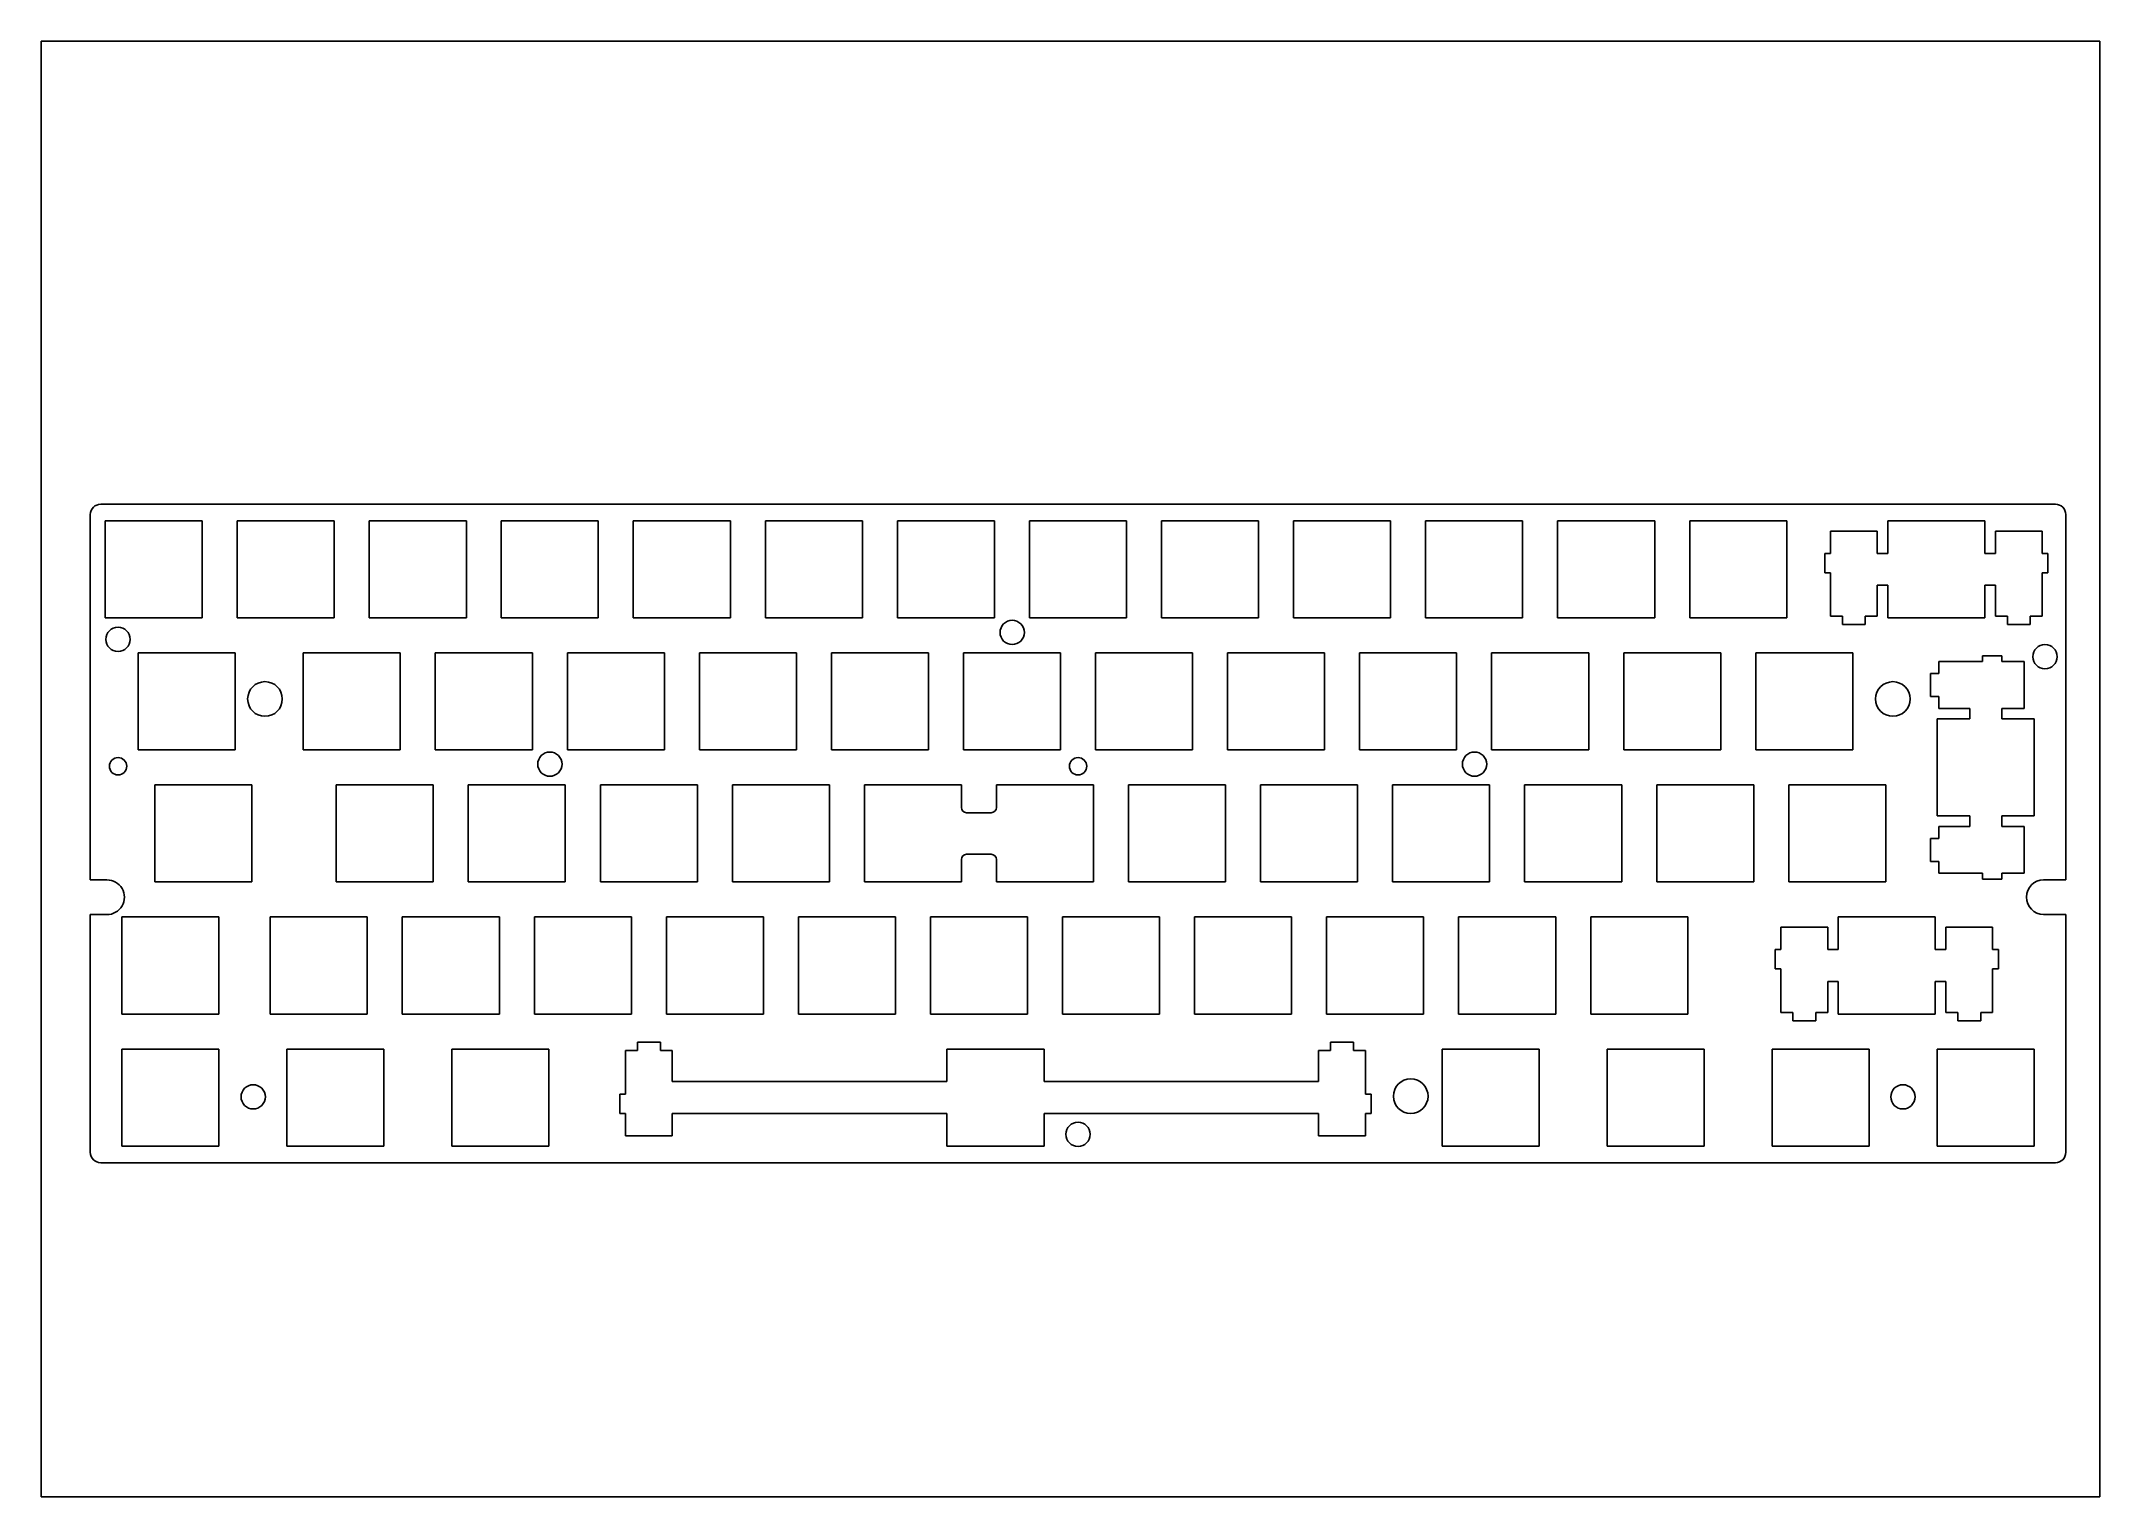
# Model space of a CAD drawing. Header units: millimetres. Extents: x 0 to 297, y 0 to 210.
import ezdxf

# ---------------------------------------------------------------- set-up
doc = ezdxf.new("R2010")
doc.units = ezdxf.units.MM
doc.header["$LTSCALE"] = 16.335
doc.layers.get('0').update_dxf_attribs({"linetype": 'CONTINUOUS'})
doc.layers.add('02___PRT_ALL_AXES', color=7, linetype='CONTINUOUS')

msp = doc.modelspace()

# ---------------------------------------------------------------- linework, layer by layer
at = {"color": 7, "linetype": 'CONTINUOUS'}
for p, q in [((0, 0), (0, 210)), ((0, 210), (297, 210)), ((297, 0), (297, 210)), ((290.59, 143.2), (8.59, 143.2)), ((7.09, 141.7), (7.09, 89)), ((292.09, 89.02), (292.09, 141.7)), ((132.77, 102.7), (132.77, 99.45)), ((137.82, 99.45), (137.82, 102.7)), ((133.52, 98.7), (137.07, 98.7)), ((137.07, 92.7), (133.52, 92.7)), ((132.77, 91.95), (132.77, 88.7)), ((137.82, 88.7), (137.82, 91.95)), ((7.09, 89), (9.49, 89)), ((292.09, 89.02), (288.89, 89.02)), ((7.09, 84), (7.09, 49.7)), ((7.09, 84), (9.49, 84)), ((292.09, 84.02), (288.89, 84.02)), ((292.09, 49.7), (292.09, 84.02)), ((86.03, 65.57), (86.03, 64.37)), ((89.33, 65.57), (86.03, 65.57)), ((89.33, 64.37), (89.33, 65.57)), ((189.33, 65.57), (186.03, 65.57)), ((186.03, 65.57), (186.03, 64.37)), ((189.33, 64.37), (189.33, 65.57)), ((84.3, 64.37), (84.3, 58.1)), ((86.03, 64.37), (84.3, 64.37)), ((91.05, 64.37), (89.33, 64.37)), ((91.05, 59.9), (91.05, 64.37)), ((144.68, 64.6), (130.68, 64.6)), ((130.68, 64.6), (130.68, 59.9)), ((144.68, 59.9), (144.68, 64.6)), ((186.03, 64.37), (184.3, 64.37)), ((184.3, 64.37), (184.3, 59.9)), ((191.05, 64.37), (189.33, 64.37)), ((191.05, 58.1), (191.05, 64.37)), ((130.68, 59.9), (91.05, 59.9)), ((184.3, 59.9), (144.68, 59.9)), ((83.48, 58.1), (83.48, 55.3)), ((84.3, 58.1), (83.48, 58.1)), ((191.88, 58.1), (191.05, 58.1)), ((191.88, 55.3), (191.88, 58.1)), ((83.48, 55.3), (84.3, 55.3)), ((84.3, 55.3), (84.3, 52.07)), ((91.05, 52.07), (91.05, 55.3)), ((91.05, 55.3), (130.68, 55.3)), ((130.68, 55.3), (130.68, 50.6)), ((144.68, 55.3), (184.3, 55.3)), ((144.68, 50.6), (144.68, 55.3)), ((184.3, 55.3), (184.3, 52.07)), ((191.05, 55.3), (191.88, 55.3)), ((191.05, 52.07), (191.05, 55.3)), ((84.3, 52.07), (91.05, 52.07)), ((130.68, 50.6), (144.68, 50.6)), ((184.3, 52.07), (191.05, 52.07)), ((8.59, 48.2), (290.59, 48.2)), ((0, 0), (297, 0))]:
    msp.add_line(p, q, dxfattribs=at)
for centre, radius in [((11.09, 123.7), 1.75), ((140.09, 124.7), 1.75), ((289.09, 121.2), 1.75), ((73.39, 105.7), 1.75), ((206.79, 105.7), 1.75), ((11.09, 105.4), 1.25), ((149.59, 105.4), 1.25), ((30.59, 57.7), 1.75), ((268.59, 57.7), 1.75), ((149.59, 52.3), 1.75)]:
    msp.add_circle(centre, radius, dxfattribs=at)
for centre, radius, start, end in [((8.59, 141.7), 1.5, 90, 180), ((290.59, 141.7), 1.5, 0, 90), ((133.52, 99.45), 0.75, 180, 270), ((137.07, 99.45), 0.75, 270, 360), ((133.52, 91.95), 0.75, 90, 180), ((137.07, 91.95), 0.75, 0, 90), ((9.51, 86.5), 2.5, 269.3535, 90.6465), ((288.91, 86.52), 2.5, 90.6465, 269.3535), ((8.59, 49.7), 1.5, 180, 270), ((290.59, 49.7), 1.5, 270, 360)]:
    msp.add_arc(centre, radius, start, end, dxfattribs=at)
at = {"layer": '02___PRT_ALL_AXES', "color": 7, "linetype": 'CONTINUOUS'}
for p, q in [((9.23, 126.8), (9.23, 140.8)), ((9.23, 140.8), (23.24, 140.8)), ((23.24, 140.8), (23.24, 126.8)), ((28.28, 126.8), (28.28, 140.8)), ((28.28, 140.8), (42.29, 140.8)), ((42.29, 140.8), (42.29, 126.8)), ((47.33, 126.8), (47.33, 140.8)), ((47.33, 140.8), (61.34, 140.8)), ((61.34, 140.8), (61.34, 126.8)), ((66.38, 126.8), (66.38, 140.8)), ((66.38, 140.8), (80.38, 140.8)), ((80.38, 140.8), (80.38, 126.8)), ((85.43, 126.8), (85.43, 140.8)), ((85.43, 140.8), (99.44, 140.8)), ((99.44, 140.8), (99.44, 126.8)), ((104.48, 126.8), (104.48, 140.8)), ((104.48, 140.8), (118.49, 140.8)), ((118.49, 140.8), (118.49, 126.8)), ((123.53, 126.8), (123.53, 140.8)), ((123.53, 140.8), (137.54, 140.8)), ((137.54, 140.8), (137.54, 126.8)), ((142.58, 126.8), (142.58, 140.8)), ((142.58, 140.8), (156.59, 140.8)), ((156.59, 140.8), (156.59, 126.8)), ((161.63, 126.8), (161.63, 140.8)), ((161.63, 140.8), (175.63, 140.8)), ((175.63, 140.8), (175.63, 126.8)), ((180.68, 126.8), (180.68, 140.8)), ((180.68, 140.8), (194.69, 140.8)), ((194.69, 140.8), (194.69, 126.8)), ((199.73, 126.8), (199.73, 140.8)), ((199.73, 140.8), (213.73, 140.8)), ((213.73, 140.8), (213.73, 126.8)), ((218.78, 140.8), (232.79, 140.8)), ((218.78, 126.8), (218.78, 140.8)), ((232.79, 140.8), (232.79, 126.8)), ((237.83, 140.8), (251.84, 140.8)), ((237.83, 126.8), (237.83, 140.8)), ((251.84, 140.8), (251.84, 126.8)), ((266.41, 140.8), (280.41, 140.8)), ((266.41, 136.1), (266.41, 140.8)), ((280.41, 140.8), (280.41, 136.1)), ((258.13, 139.33), (264.88, 139.33)), ((258.13, 136.1), (258.13, 139.33)), ((264.88, 139.33), (264.88, 136.1)), ((281.93, 139.33), (288.68, 139.33)), ((281.93, 136.1), (281.93, 139.33)), ((288.68, 139.33), (288.68, 136.1)), ((257.31, 136.1), (258.13, 136.1)), ((257.31, 133.3), (257.31, 136.1)), ((264.88, 136.1), (266.41, 136.1)), ((280.41, 136.1), (281.93, 136.1)), ((288.68, 136.1), (289.51, 136.1)), ((289.51, 136.1), (289.51, 133.3)), ((258.13, 133.3), (257.31, 133.3)), ((258.13, 127.03), (258.13, 133.3)), ((266.41, 131.5), (264.88, 131.5)), ((264.88, 131.5), (264.88, 127.03)), ((266.41, 126.8), (266.41, 131.5)), ((281.93, 131.5), (280.41, 131.5)), ((280.41, 131.5), (280.41, 126.8)), ((281.93, 127.03), (281.93, 131.5)), ((289.51, 133.3), (288.68, 133.3)), ((288.68, 133.3), (288.68, 127.03)), ((23.24, 126.8), (9.23, 126.8)), ((42.29, 126.8), (28.28, 126.8)), ((61.34, 126.8), (47.33, 126.8)), ((80.38, 126.8), (66.38, 126.8)), ((99.44, 126.8), (85.43, 126.8)), ((118.49, 126.8), (104.48, 126.8)), ((137.54, 126.8), (123.53, 126.8)), ((156.59, 126.8), (142.58, 126.8)), ((175.63, 126.8), (161.63, 126.8)), ((194.69, 126.8), (180.68, 126.8)), ((213.73, 126.8), (199.73, 126.8)), ((232.79, 126.8), (218.78, 126.8)), ((251.84, 126.8), (237.83, 126.8)), ((259.86, 127.03), (258.13, 127.03)), ((259.86, 125.83), (259.86, 127.03)), ((263.16, 125.83), (259.86, 125.83)), ((264.88, 127.03), (263.16, 127.03)), ((263.16, 127.03), (263.16, 125.83)), ((280.41, 126.8), (266.41, 126.8)), ((283.66, 127.03), (281.93, 127.03)), ((283.66, 125.83), (283.66, 127.03)), ((286.96, 125.83), (283.66, 125.83)), ((288.68, 127.03), (286.96, 127.03)), ((286.96, 127.03), (286.96, 125.83)), ((14, 107.75), (14, 121.75)), ((14, 121.75), (28, 121.75)), ((28, 121.75), (28, 107.75)), ((37.81, 107.75), (37.81, 121.75)), ((37.81, 121.75), (51.81, 121.75)), ((51.81, 121.75), (51.81, 107.75)), ((56.86, 107.75), (56.86, 121.75)), ((56.86, 121.75), (70.86, 121.75)), ((70.86, 121.75), (70.86, 107.75)), ((75.91, 107.75), (75.91, 121.75)), ((75.91, 121.75), (89.91, 121.75)), ((89.91, 121.75), (89.91, 107.75)), ((94.96, 107.75), (94.96, 121.75)), ((94.96, 121.75), (108.96, 121.75)), ((108.96, 121.75), (108.96, 107.75)), ((114.01, 107.75), (114.01, 121.75)), ((114.01, 121.75), (128.01, 121.75)), ((128.01, 121.75), (128.01, 107.75)), ((133.06, 107.75), (133.06, 121.75)), ((133.06, 121.75), (147.06, 121.75)), ((147.06, 121.75), (147.06, 107.75)), ((152.11, 107.75), (152.11, 121.75)), ((152.11, 121.75), (166.11, 121.75)), ((166.11, 121.75), (166.11, 107.75)), ((171.16, 107.75), (171.16, 121.75)), ((171.16, 121.75), (185.16, 121.75)), ((185.16, 121.75), (185.16, 107.75)), ((190.21, 121.75), (204.21, 121.75)), ((190.21, 107.75), (190.21, 121.75)), ((204.21, 121.75), (204.21, 107.75)), ((209.26, 121.75), (223.26, 121.75)), ((209.26, 107.75), (209.26, 121.75)), ((223.26, 121.75), (223.26, 107.75)), ((228.31, 121.75), (242.31, 121.75)), ((228.31, 107.75), (228.31, 121.75)), ((242.31, 121.75), (242.31, 107.75)), ((247.36, 121.75), (261.36, 121.75)), ((247.36, 107.75), (247.36, 121.75)), ((261.36, 121.75), (261.36, 107.75)), ((273.78, 120.5), (280.05, 120.5)), ((273.78, 118.77), (273.78, 120.5)), ((280.05, 121.32), (282.85, 121.32)), ((280.05, 120.5), (280.05, 121.32)), ((282.85, 121.32), (282.85, 120.5)), ((282.85, 120.5), (286.08, 120.5)), ((286.08, 120.5), (286.08, 113.75)), ((272.58, 118.77), (273.78, 118.77)), ((272.58, 115.47), (272.58, 118.77)), ((273.78, 115.47), (272.58, 115.47)), ((273.78, 113.75), (273.78, 115.47)), ((278.25, 113.75), (273.78, 113.75)), ((278.25, 112.22), (278.25, 113.75)), ((286.08, 113.75), (282.85, 113.75)), ((282.85, 113.75), (282.85, 112.22)), ((273.55, 112.22), (278.25, 112.22)), ((273.55, 98.22), (273.55, 112.22)), ((282.85, 112.22), (287.55, 112.22)), ((287.55, 112.22), (287.55, 98.22)), ((28, 107.75), (14, 107.75)), ((51.81, 107.75), (37.81, 107.75)), ((70.86, 107.75), (56.86, 107.75)), ((89.91, 107.75), (75.91, 107.75)), ((108.96, 107.75), (94.96, 107.75)), ((128.01, 107.75), (114.01, 107.75)), ((147.06, 107.75), (133.06, 107.75)), ((166.11, 107.75), (152.11, 107.75)), ((185.16, 107.75), (171.16, 107.75)), ((204.21, 107.75), (190.21, 107.75)), ((223.26, 107.75), (209.26, 107.75)), ((242.31, 107.75), (228.31, 107.75)), ((261.36, 107.75), (247.36, 107.75)), ((16.38, 88.7), (16.38, 102.7)), ((16.38, 102.7), (30.38, 102.7)), ((30.38, 102.7), (30.38, 88.7)), ((42.57, 88.7), (42.57, 102.7)), ((42.57, 102.7), (56.57, 102.7)), ((56.57, 102.7), (56.57, 88.7)), ((61.62, 88.7), (61.62, 102.7)), ((61.62, 102.7), (75.62, 102.7)), ((75.62, 102.7), (75.62, 88.7)), ((80.67, 88.7), (80.67, 102.7)), ((80.67, 102.7), (94.67, 102.7)), ((94.67, 102.7), (94.67, 88.7)), ((99.72, 88.7), (99.72, 102.7)), ((99.72, 102.7), (113.72, 102.7)), ((113.72, 102.7), (113.72, 88.7)), ((118.77, 88.7), (118.77, 102.7)), ((118.77, 102.7), (132.77, 102.7)), ((137.82, 102.7), (151.82, 102.7)), ((151.82, 102.7), (151.82, 88.7)), ((156.87, 88.7), (156.87, 102.7)), ((156.87, 102.7), (170.87, 102.7)), ((170.87, 102.7), (170.87, 88.7)), ((175.92, 102.7), (189.92, 102.7)), ((175.92, 88.7), (175.92, 102.7)), ((189.92, 102.7), (189.92, 88.7)), ((194.97, 102.7), (208.97, 102.7)), ((194.97, 88.7), (194.97, 102.7)), ((208.97, 102.7), (208.97, 88.7)), ((214.02, 102.7), (228.02, 102.7)), ((214.02, 88.7), (214.02, 102.7)), ((228.02, 102.7), (228.02, 88.7)), ((233.07, 102.7), (247.07, 102.7)), ((233.07, 88.7), (233.07, 102.7)), ((247.07, 102.7), (247.07, 88.7)), ((252.12, 102.7), (266.12, 102.7)), ((252.12, 88.7), (252.12, 102.7)), ((266.12, 102.7), (266.12, 88.7)), ((278.25, 98.22), (273.55, 98.22)), ((278.25, 96.7), (278.25, 98.22)), ((287.55, 98.22), (282.85, 98.22)), ((282.85, 98.22), (282.85, 96.7)), ((273.78, 96.7), (278.25, 96.7)), ((273.78, 94.97), (273.78, 96.7)), ((282.85, 96.7), (286.08, 96.7)), ((286.08, 96.7), (286.08, 89.95)), ((272.58, 94.97), (273.78, 94.97)), ((272.58, 91.67), (272.58, 94.97)), ((273.78, 91.67), (272.58, 91.67)), ((273.78, 89.95), (273.78, 91.67)), ((280.05, 89.95), (273.78, 89.95)), ((280.05, 89.12), (280.05, 89.95)), ((282.85, 89.12), (280.05, 89.12)), ((286.08, 89.95), (282.85, 89.95)), ((282.85, 89.95), (282.85, 89.12)), ((30.38, 88.7), (16.38, 88.7)), ((56.57, 88.7), (42.57, 88.7)), ((75.62, 88.7), (61.62, 88.7)), ((94.67, 88.7), (80.67, 88.7)), ((113.72, 88.7), (99.72, 88.7)), ((132.77, 88.7), (118.77, 88.7)), ((151.82, 88.7), (137.82, 88.7)), ((170.87, 88.7), (156.87, 88.7)), ((189.92, 88.7), (175.92, 88.7)), ((208.97, 88.7), (194.97, 88.7)), ((228.02, 88.7), (214.02, 88.7)), ((247.07, 88.7), (233.07, 88.7)), ((266.12, 88.7), (252.12, 88.7)), ((11.62, 69.65), (11.62, 83.65)), ((11.62, 83.65), (25.62, 83.65)), ((25.62, 83.65), (25.62, 69.65)), ((33.05, 69.65), (33.05, 83.65)), ((33.05, 83.65), (47.05, 83.65)), ((47.05, 83.65), (47.05, 69.65)), ((52.1, 69.65), (52.1, 83.65)), ((52.1, 83.65), (66.1, 83.65)), ((66.1, 83.65), (66.1, 69.65)), ((71.15, 69.65), (71.15, 83.65)), ((71.15, 83.65), (85.15, 83.65)), ((85.15, 83.65), (85.15, 69.65)), ((90.2, 69.65), (90.2, 83.65)), ((90.2, 83.65), (104.2, 83.65)), ((104.2, 83.65), (104.2, 69.65)), ((109.25, 69.65), (109.25, 83.65)), ((109.25, 83.65), (123.25, 83.65)), ((123.25, 83.65), (123.25, 69.65)), ((128.3, 69.65), (128.3, 83.65)), ((128.3, 83.65), (142.3, 83.65)), ((142.3, 83.65), (142.3, 69.65)), ((147.35, 83.65), (161.35, 83.65)), ((147.35, 69.65), (147.35, 83.65)), ((161.35, 83.65), (161.35, 69.65)), ((166.4, 83.65), (180.4, 83.65)), ((166.4, 69.65), (166.4, 83.65)), ((180.4, 83.65), (180.4, 69.65)), ((185.45, 83.65), (199.45, 83.65)), ((185.45, 69.65), (185.45, 83.65)), ((199.45, 83.65), (199.45, 69.65)), ((204.5, 83.65), (218.5, 83.65)), ((204.5, 69.65), (204.5, 83.65)), ((218.5, 83.65), (218.5, 69.65)), ((223.55, 83.65), (237.55, 83.65)), ((223.55, 69.65), (223.55, 83.65)), ((237.55, 83.65), (237.55, 69.65)), ((259.27, 83.65), (273.26, 83.65)), ((259.27, 78.95), (259.27, 83.65)), ((273.26, 83.65), (273.26, 78.95)), ((250.99, 82.18), (257.74, 82.18)), ((250.99, 78.95), (250.99, 82.18)), ((257.74, 82.18), (257.74, 78.95)), ((274.79, 82.18), (281.54, 82.18)), ((274.79, 78.95), (274.79, 82.18)), ((281.54, 82.18), (281.54, 78.95)), ((250.17, 78.95), (250.99, 78.95)), ((250.17, 76.15), (250.17, 78.95)), ((257.74, 78.95), (259.27, 78.95)), ((273.26, 78.95), (274.79, 78.95)), ((281.54, 78.95), (282.37, 78.95)), ((282.37, 78.95), (282.37, 76.15)), ((250.99, 76.15), (250.17, 76.15)), ((250.99, 69.88), (250.99, 76.15)), ((259.27, 74.35), (257.74, 74.35)), ((257.74, 74.35), (257.74, 69.88)), ((259.27, 69.65), (259.27, 74.35)), ((274.79, 74.35), (273.26, 74.35)), ((273.26, 74.35), (273.26, 69.65)), ((274.79, 69.88), (274.79, 74.35)), ((282.37, 76.15), (281.54, 76.15)), ((281.54, 76.15), (281.54, 69.88)), ((25.62, 69.65), (11.62, 69.65)), ((47.05, 69.65), (33.05, 69.65)), ((66.1, 69.65), (52.1, 69.65)), ((85.15, 69.65), (71.15, 69.65)), ((104.2, 69.65), (90.2, 69.65)), ((123.25, 69.65), (109.25, 69.65)), ((142.3, 69.65), (128.3, 69.65)), ((161.35, 69.65), (147.35, 69.65)), ((180.4, 69.65), (166.4, 69.65)), ((199.45, 69.65), (185.45, 69.65)), ((218.5, 69.65), (204.5, 69.65)), ((237.55, 69.65), (223.55, 69.65)), ((252.72, 69.88), (250.99, 69.88)), ((252.72, 68.68), (252.72, 69.88)), ((256.01, 68.68), (252.72, 68.68)), ((257.74, 69.88), (256.01, 69.88)), ((256.01, 69.88), (256.01, 68.68)), ((273.26, 69.65), (259.27, 69.65)), ((276.51, 69.88), (274.79, 69.88)), ((276.51, 68.68), (276.51, 69.88)), ((279.81, 68.68), (276.51, 68.68)), ((281.54, 69.88), (279.81, 69.88)), ((279.81, 69.88), (279.81, 68.68)), ((11.62, 50.6), (11.62, 64.6)), ((11.62, 64.6), (25.62, 64.6)), ((25.62, 64.6), (25.62, 50.6)), ((35.43, 50.6), (35.43, 64.6)), ((35.43, 64.6), (49.43, 64.6)), ((49.43, 64.6), (49.43, 50.6)), ((59.24, 50.6), (59.24, 64.6)), ((59.24, 64.6), (73.24, 64.6)), ((73.24, 64.6), (73.24, 50.6)), ((202.12, 64.6), (216.12, 64.6)), ((202.12, 50.6), (202.12, 64.6)), ((216.12, 64.6), (216.12, 50.6)), ((225.93, 64.6), (239.93, 64.6)), ((225.93, 50.6), (225.93, 64.6)), ((239.93, 64.6), (239.93, 50.6)), ((249.74, 64.6), (263.74, 64.6)), ((249.74, 50.6), (249.74, 64.6)), ((263.74, 64.6), (263.74, 50.6)), ((273.55, 64.6), (287.55, 64.6)), ((273.55, 50.6), (273.55, 64.6)), ((287.55, 64.6), (287.55, 50.6)), ((25.62, 50.6), (11.62, 50.6)), ((49.43, 50.6), (35.43, 50.6)), ((73.24, 50.6), (59.24, 50.6)), ((216.12, 50.6), (202.12, 50.6)), ((239.93, 50.6), (225.93, 50.6)), ((263.74, 50.6), (249.74, 50.6)), ((287.55, 50.6), (273.55, 50.6))]:
    msp.add_line(p, q, dxfattribs=at)
for centre in [(32.29, 115.1), (267.14, 115.1), (197.58, 57.8)]:
    msp.add_circle(centre, 2.5, dxfattribs=at)

doc.saveas('drawing.dxf')
